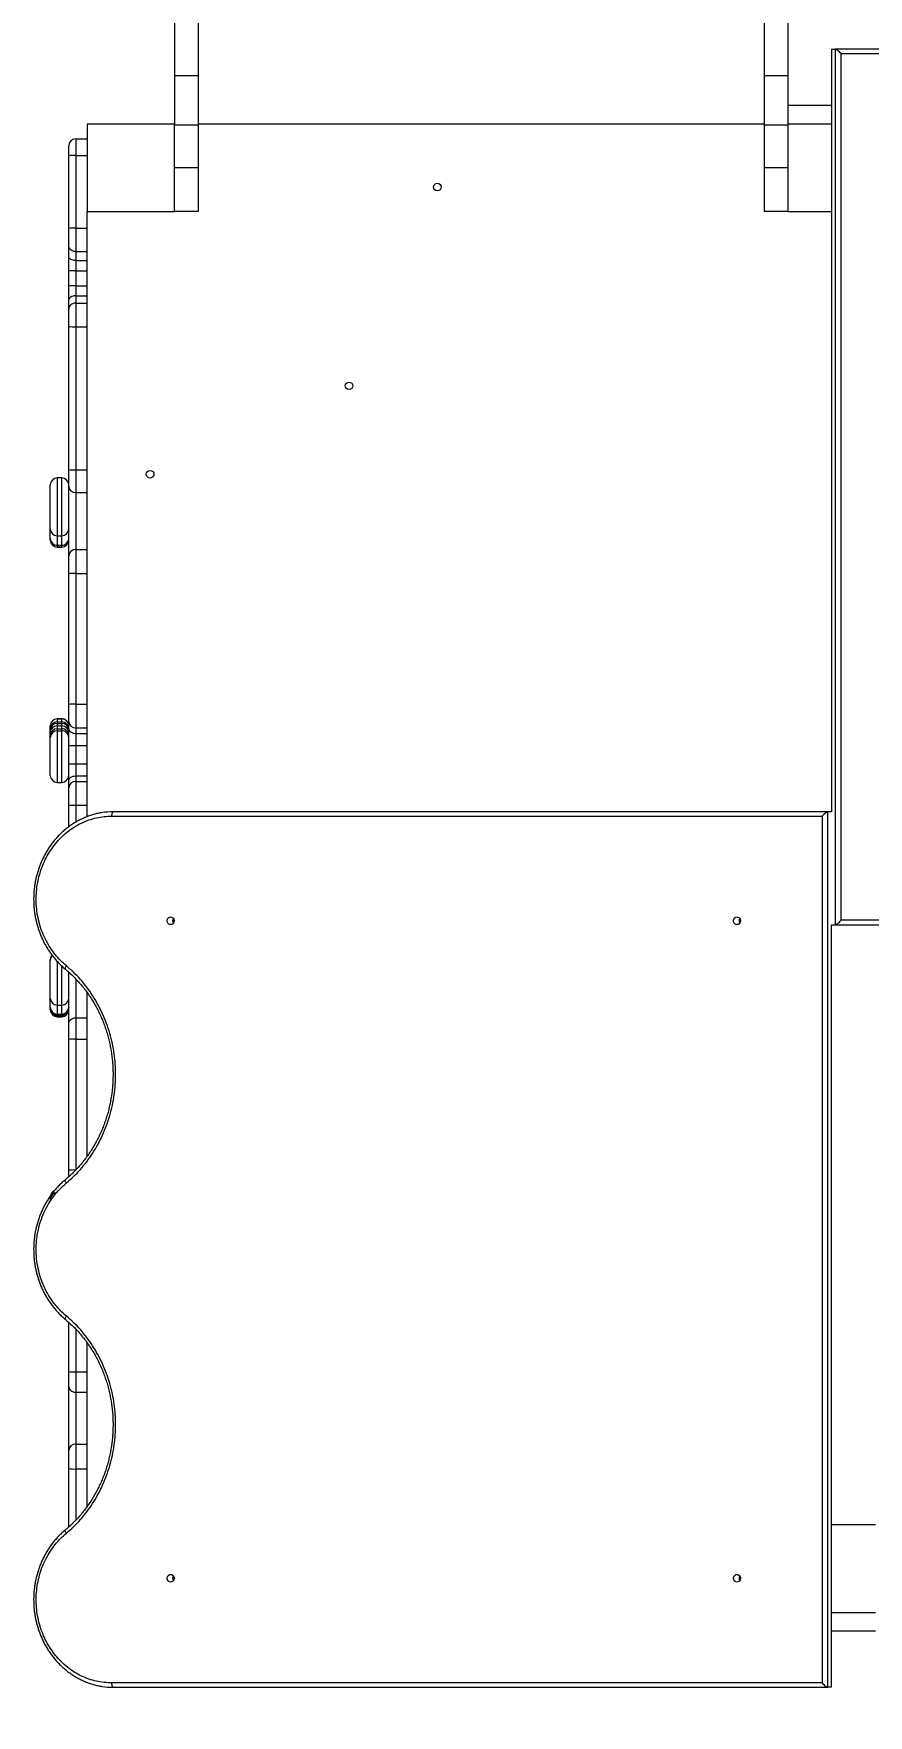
# Model space of a CAD drawing. Header units: millimetres. Extents: x -6562 to 7161, y -6069 to 5384.
# Drawn here: x -2613 to -1660, y -777 to 1144 of the extents above; entities that cross this region are included whole.
import ezdxf

# ---------------------------------------------------------------- set-up
doc = ezdxf.new("R2010")
doc.units = ezdxf.units.MM
for name, color, linetype in [('DIKOM_ОБЪЕКТ', 7, 'Continuous'), ('DIKOM_РАЗМЕР_ЗОНА', 7, 'Continuous'), ('DIKOM_РАЗМЕР_ОБЪЕКТА', 7, 'Continuous')]:
    doc.layers.add(name, color=color, linetype=linetype)
doc.styles.add('style1', font='arial.ttf', dxfattribs={"width": 0.8})
doc.dimstyles.new('1-50', dxfattribs={"dimtxt": 300, "dimasz": 200, "dimexe": 100, "dimexo": 0, "dimgap": 100, "dimtad": 1, "dimtxsty": 'style1', "dimcen": 200, "dimclrd": 7, "dimclre": 7, "dimclrt": 7, "dimadec": 1, "dimazin": 2, "dimtfac": 1, "dimtmove": 0, "dimatfit": 2, "dimfxl": 0, "dimlwd": 25, "dimlwe": 18, "dimarcsym": 0})

# ---------------------------------------------------------------- blocks, each defined once
blk = doc.blocks.new('*D9')
at = {"layer": 'Defpoints', "color": 0, "transparency": 16777216}
for p in [(-2276.8, 2530.5), (6418.8, 2530.5), (1009.4, -4069.5)]:
    blk.add_point(p, dxfattribs=at)
at = {"layer": 'DIKOM_РАЗМЕР_ОБЪЕКТА', "color": 7, "lineweight": 18, "transparency": 16777216}
for p, q in [((-2276.8, 2530.5), (6518.8, 2530.5)), ((1009.4, -4069.5), (6518.8, -4069.5))]:
    blk.add_line(p, q, dxfattribs=at)
at = {"layer": 'DIKOM_РАЗМЕР_ОБЪЕКТА', "color": 7, "lineweight": 25, "transparency": 16777216}
blk.add_line((6418.8, -3869.5), (6418.8, 2330.5), dxfattribs=at)
at = {"layer": 'DIKOM_РАЗМЕР_ОБЪЕКТА', "color": 7, "transparency": 16777216}
for points in [[(6385.4, 2330.5), (6452.1, 2330.5), (6418.8, 2530.5)], [(6385.4, -3869.5), (6452.1, -3869.5), (6418.8, -4069.5)]]:
    blk.add_solid(points, dxfattribs=at)
at = {"layer": 'DIKOM_РАЗМЕР_ОБЪЕКТА', "color": 7, "transparency": 16777216, "insert": (6165.6, -1011), "char_height": 300, "attachment_point": 5, "rotation": 90, "style": 'style1'}
blk.add_mtext('6600', dxfattribs=at)
blk = doc.blocks.new('*D12')
at = {"layer": 'Defpoints', "color": 0, "transparency": 16777216}
for p in [(-2088.2, 4030.5), (7061.3, 4030.5), (1371.9, -6069.5)]:
    blk.add_point(p, dxfattribs=at)
at = {"layer": 'DIKOM_РАЗМЕР_ЗОНА', "color": 7, "lineweight": 18, "transparency": 16777216}
for p, q in [((-2088.2, 4030.5), (7161.3, 4030.5)), ((1371.9, -6069.5), (7161.3, -6069.5))]:
    blk.add_line(p, q, dxfattribs=at)
at = {"layer": 'DIKOM_РАЗМЕР_ЗОНА', "color": 7, "lineweight": 25, "transparency": 16777216}
blk.add_line((7061.3, -5869.5), (7061.3, 3830.5), dxfattribs=at)
at = {"layer": 'DIKOM_РАЗМЕР_ЗОНА', "color": 7, "transparency": 16777216}
for points in [[(7027.9, 3830.5), (7094.6, 3830.5), (7061.3, 4030.5)], [(7027.9, -5869.5), (7094.6, -5869.5), (7061.3, -6069.5)]]:
    blk.add_solid(points, dxfattribs=at)
at = {"layer": 'DIKOM_РАЗМЕР_ЗОНА', "color": 7, "transparency": 16777216, "insert": (6808.1, -1011), "char_height": 300, "attachment_point": 5, "rotation": 90, "style": 'style1'}
blk.add_mtext('10100', dxfattribs=at)

msp = doc.modelspace()

# ---------------------------------------------------------------- linework, layer by layer
at = {"layer": 'DIKOM_ОБЪЕКТ', "color": 7, "linetype": 'Continuous', "lineweight": 15}
for p, q in [((-2425.147, 1596.747), (-2425.147, 1095.379)), ((-1779.147, 1596.747), (-1779.147, 1095.379)), ((-2452.147, 1540.516), (-2452.147, 1095.379)), ((-1752.147, 1540.516), (-1752.147, 1095.379)), ((-1702.149, 1126.016), (-1702.149, 255.016)), ((-1702.149, 1126.016), (-1697.923, 1126.016)), ((-882.246, 1126.016), (-1697.923, 1126.016)), ((-1697.923, 1126.016), (-1697.923, 126.016)), ((-1691.278, 1121.016), (-880.133, 1121.016)), ((-1691.278, 131.016), (-1691.278, 1121.016)), ((-2425.147, 1095.379), (-2452.147, 1095.379)), ((-2452.147, 1095.379), (-2452.147, 1040.516)), ((-2425.147, 1095.379), (-2425.147, 1039.148)), ((-1752.147, 1095.379), (-1779.147, 1095.379)), ((-1779.147, 1095.379), (-1779.147, 1039.148)), ((-1752.147, 1095.379), (-1752.147, 1061.516)), ((-1702.149, 1061.516), (-1752.149, 1061.516)), ((-1752.149, 1061.516), (-1752.149, 1040.516)), ((-1702.149, 1061.516), (-1702.149, 1040.516)), ((-2552.147, 1040.516), (-2552.147, 940.516)), ((-2452.147, 1040.516), (-2552.147, 1040.516)), ((-2452.147, 940.516), (-2452.147, 1040.516)), ((-2425.147, 1039.148), (-2452.147, 1039.148)), ((-1779.147, 1040.516), (-2425.147, 1040.516)), ((-2425.147, 1039.148), (-2425.147, 990.516)), ((-1752.147, 1039.148), (-1779.147, 1039.148)), ((-1779.147, 1039.148), (-1779.147, 990.516)), ((-1702.149, 1040.516), (-1752.149, 1040.516)), ((-1752.147, 1040.516), (-1752.147, 940.516)), ((-2565.147, 1023.516), (-2565.147, 1004.667)), ((-2565.147, 1023.516), (-2552.147, 1023.516)), ((-2573.147, 1004.206), (-2573.147, 1015.516)), ((-2573.147, 921.23), (-2573.147, 1004.206)), ((-2565.147, 1004.667), (-2565.147, 921.69)), ((-2565.147, 1004.667), (-2552.147, 1004.667)), ((-2425.147, 990.516), (-2452.147, 990.516)), ((-2425.147, 990.516), (-2425.147, 940.516)), ((-1752.147, 990.516), (-1779.147, 990.516)), ((-1779.147, 990.516), (-1779.147, 940.516)), ((-2552.147, 921.69), (-2552.147, 940.516)), ((-2552.147, 940.516), (-2452.147, 940.516)), ((-2425.147, 940.516), (-2452.147, 940.516)), ((-1752.147, 940.516), (-1779.147, 940.516)), ((-1752.147, 940.516), (-1702.149, 940.516)), ((-2573.147, 901.533), (-2573.147, 921.23)), ((-2565.147, 921.69), (-2565.147, 894.831)), ((-2565.147, 921.69), (-2552.147, 921.69)), ((-2552.147, 894.831), (-2552.147, 921.69)), ((-2573.147, 888.978), (-2573.147, 901.533)), ((-2573.147, 872.636), (-2573.147, 888.978)), ((-2565.147, 894.831), (-2552.147, 894.831)), ((-2565.147, 894.831), (-2565.147, 884.612)), ((-2565.147, 884.612), (-2552.147, 884.612)), ((-2565.147, 884.612), (-2565.147, 872.939)), ((-2552.147, 884.612), (-2552.147, 894.831)), ((-2552.147, 872.939), (-2552.147, 884.612)), ((-2573.147, 855.334), (-2573.147, 872.636)), ((-2565.147, 872.939), (-2552.147, 872.939)), ((-2565.147, 872.939), (-2565.147, 855.637)), ((-2552.147, 855.637), (-2552.147, 872.939)), ((-2573.147, 839.381), (-2573.147, 855.334)), ((-2565.147, 855.637), (-2565.147, 844.242)), ((-2565.147, 855.637), (-2552.147, 855.637)), ((-2552.147, 844.242), (-2552.147, 855.637)), ((-2573.147, 829.117), (-2573.147, 839.381)), ((-2573.147, 809.438), (-2573.147, 829.117)), ((-2565.147, 844.242), (-2565.147, 835.888)), ((-2565.147, 844.242), (-2552.147, 844.242)), ((-2565.147, 835.888), (-2565.147, 809.053)), ((-2565.147, 835.888), (-2552.147, 835.888)), ((-2552.147, 835.888), (-2552.147, 844.242)), ((-2552.147, 809.053), (-2552.147, 835.888)), ((-2573.147, 645.895), (-2573.147, 809.438)), ((-2565.147, 809.053), (-2552.147, 809.053)), ((-2565.147, 809.053), (-2565.147, 645.509)), ((-2552.147, 645.509), (-2552.147, 809.053)), ((-2581.147, 636.25), (-2586.147, 636.25)), ((-2586.147, 636.25), (-2586.147, 570.295)), ((-2581.147, 570.295), (-2581.147, 636.25)), ((-2573.147, 626.832), (-2573.147, 645.895)), ((-2565.147, 645.509), (-2552.147, 645.509)), ((-2565.147, 645.509), (-2565.147, 619.515)), ((-2552.147, 619.515), (-2552.147, 645.509)), ((-2594.147, 578.284), (-2594.147, 628.25)), ((-2573.147, 546.997), (-2573.147, 626.832)), ((-2565.147, 619.515), (-2552.147, 619.515)), ((-2565.147, 619.515), (-2565.147, 554.533)), ((-2552.147, 554.533), (-2552.147, 619.515)), ((-2594.147, 567.315), (-2594.147, 578.284)), ((-2594.147, 567.284), (-2594.147, 567.315)), ((-2594.147, 565.387), (-2594.147, 567.284)), ((-2594.147, 565.357), (-2594.147, 565.387)), ((-2586.147, 570.295), (-2581.147, 570.295)), ((-2586.147, 570.295), (-2586.147, 559.325)), ((-2586.147, 559.325), (-2581.147, 559.325)), ((-2586.147, 559.325), (-2586.147, 559.284)), ((-2586.147, 559.284), (-2581.147, 559.284)), ((-2586.147, 559.284), (-2586.147, 557.398)), ((-2586.147, 557.398), (-2581.147, 557.398)), ((-2586.147, 557.398), (-2586.147, 557.357)), ((-2586.147, 557.357), (-2581.147, 557.357)), ((-2581.147, 559.325), (-2581.147, 570.295)), ((-2581.147, 559.284), (-2581.147, 559.325)), ((-2581.147, 557.398), (-2581.147, 559.284)), ((-2581.147, 557.357), (-2581.147, 557.398)), ((-2573.147, 526.862), (-2573.147, 546.997)), ((-2565.147, 554.533), (-2565.147, 527.077)), ((-2565.147, 554.533), (-2552.147, 554.533)), ((-2552.147, 527.077), (-2552.147, 554.533)), ((-2573.147, 377.672), (-2573.147, 526.862)), ((-2565.147, 527.077), (-2565.147, 377.887)), ((-2565.147, 527.077), (-2552.147, 527.077)), ((-2552.147, 377.887), (-2552.147, 527.077)), ((-2573.147, 357.843), (-2573.147, 377.672)), ((-2565.147, 377.887), (-2565.147, 350.847)), ((-2565.147, 377.887), (-2552.147, 377.887)), ((-2552.147, 350.847), (-2552.147, 377.887)), ((-2594.147, 353.201), (-2594.147, 353.205)), ((-2594.147, 349.543), (-2594.147, 353.201)), ((-2594.147, 348.409), (-2594.147, 349.543)), ((-2594.147, 345.519), (-2594.147, 348.409)), ((-2581.147, 361.205), (-2586.147, 361.205)), ((-2586.147, 361.205), (-2586.147, 361.2)), ((-2586.147, 361.2), (-2586.147, 357.542)), ((-2586.147, 361.2), (-2581.147, 361.2)), ((-2586.147, 357.542), (-2581.147, 357.542)), ((-2586.147, 357.542), (-2586.147, 355.995)), ((-2586.147, 355.995), (-2586.147, 353.105)), ((-2586.147, 355.995), (-2581.147, 355.995)), ((-2586.147, 353.105), (-2581.147, 353.105)), ((-2586.147, 353.105), (-2586.147, 349.908)), ((-2586.147, 349.908), (-2586.147, 347.569)), ((-2586.147, 349.908), (-2581.147, 349.908)), ((-2586.147, 347.569), (-2581.147, 347.569)), ((-2586.147, 347.569), (-2586.147, 288.573)), ((-2581.147, 361.2), (-2581.147, 361.205)), ((-2581.147, 357.542), (-2581.147, 361.2)), ((-2581.147, 355.995), (-2581.147, 357.542)), ((-2581.147, 353.105), (-2581.147, 355.995)), ((-2581.147, 349.908), (-2581.147, 353.105)), ((-2581.147, 347.569), (-2581.147, 349.908)), ((-2581.147, 288.573), (-2581.147, 347.569)), ((-2573.147, 350.061), (-2573.147, 357.843)), ((-2573.147, 330.642), (-2573.147, 350.061)), ((-2565.147, 350.847), (-2552.147, 350.847)), ((-2565.147, 350.847), (-2565.147, 344.512)), ((-2552.147, 344.512), (-2552.147, 350.847)), ((-2594.147, 341.91), (-2594.147, 345.519)), ((-2594.147, 339.57), (-2594.147, 341.91)), ((-2594.147, 296.573), (-2594.147, 339.57)), ((-2573.147, 330.642), (-2565.147, 330.642)), ((-2573.147, 309.837), (-2573.147, 330.642)), ((-2565.147, 344.512), (-2552.147, 344.512)), ((-2565.147, 344.512), (-2565.147, 330.642)), ((-2565.147, 330.642), (-2552.147, 330.642)), ((-2565.147, 330.642), (-2565.147, 309.837)), ((-2552.147, 330.642), (-2552.147, 344.512)), ((-2552.147, 309.837), (-2552.147, 330.642)), ((-2573.147, 309.837), (-2565.147, 309.837)), ((-2573.147, 290.418), (-2573.147, 309.837)), ((-2565.147, 309.837), (-2565.147, 295.966)), ((-2565.147, 309.837), (-2552.147, 309.837)), ((-2552.147, 295.966), (-2552.147, 309.837)), ((-2586.147, 288.573), (-2581.147, 288.573)), ((-2573.147, 282.627), (-2573.147, 290.418)), ((-2565.147, 295.966), (-2565.147, 289.625)), ((-2565.147, 295.966), (-2552.147, 295.966)), ((-2565.147, 289.625), (-2565.147, 262.571)), ((-2565.147, 289.625), (-2552.147, 289.625)), ((-2552.147, 289.625), (-2552.147, 295.966)), ((-2552.147, 262.571), (-2552.147, 289.625)), ((-2573.147, 262.788), (-2573.147, 282.627)), ((-2573.147, 237.759), (-2573.147, 262.788)), ((-2565.147, 262.571), (-2552.147, 262.571)), ((-2565.147, 262.571), (-2565.147, 243.08)), ((-2552.147, 249.401), (-2552.147, 262.571)), ((-2524.163, 250.016), (-1713.018, 250.016)), ((-1706.373, 255.016), (-2522.051, 255.016)), ((-1713.018, 250.016), (-1713.018, -739.985)), ((-1706.373, -744.984), (-1706.373, 255.016)), ((-1702.147, 255.016), (-1706.373, 255.016)), ((-1702.149, 126.016), (-1697.923, 126.016)), ((-1702.147, -744.984), (-1702.147, 126.016)), ((-1697.923, 126.016), (-882.246, 126.016)), ((-880.133, 131.016), (-1691.278, 131.016)), ((-2594.147, 85.476), (-2594.147, 86.277)), ((-2594.147, 85.228), (-2594.147, 85.476)), ((-2594.147, 42.241), (-2594.147, 85.228)), ((-2586.147, 84.038), (-2586.147, 34.246)), ((-2581.147, 34.246), (-2581.147, 79.015)), ((-2573.147, 12.899), (-2573.147, 72.013)), ((-2565.147, 64.258), (-2565.147, 19.648)), ((-2594.147, 31.793), (-2594.147, 42.241)), ((-2552.147, 19.648), (-2552.147, 48.617)), ((-2594.147, 31.78), (-2594.147, 31.793)), ((-2594.147, 31.026), (-2594.147, 31.78)), ((-2594.147, 30.144), (-2594.147, 31.026)), ((-2594.147, 28.979), (-2594.147, 30.144)), ((-2594.147, 28.964), (-2594.147, 28.979)), ((-2586.147, 34.246), (-2581.147, 34.246)), ((-2586.147, 34.246), (-2586.147, 23.798)), ((-2586.147, 23.798), (-2581.147, 23.798)), ((-2586.147, 23.798), (-2586.147, 23.78)), ((-2586.147, 23.78), (-2581.147, 23.78)), ((-2586.147, 23.78), (-2586.147, 23.352)), ((-2586.147, 23.352), (-2581.147, 23.352)), ((-2586.147, 23.352), (-2586.147, 22.148)), ((-2586.147, 22.148), (-2581.147, 22.148)), ((-2586.147, 22.148), (-2586.147, 20.984)), ((-2586.147, 20.984), (-2581.147, 20.984)), ((-2586.147, 20.984), (-2586.147, 20.964)), ((-2586.147, 20.964), (-2581.147, 20.964)), ((-2581.147, 23.798), (-2581.147, 34.246)), ((-2581.147, 23.78), (-2581.147, 23.798)), ((-2581.147, 23.352), (-2581.147, 23.78)), ((-2581.147, 22.148), (-2581.147, 23.352)), ((-2581.147, 20.984), (-2581.147, 22.148)), ((-2581.147, 20.964), (-2581.147, 20.984)), ((-2565.147, 19.648), (-2552.147, 19.648)), ((-2565.147, 19.648), (-2565.147, -4.8)), ((-2552.147, -4.8), (-2552.147, 19.648)), ((-2573.147, -5.029), (-2573.147, 12.899)), ((-2573.147, -154.408), (-2573.147, -5.029)), ((-2565.147, -4.8), (-2565.147, -154.179)), ((-2565.147, -4.8), (-2552.147, -4.8)), ((-2552.147, -138.542), (-2552.147, -4.8)), ((-2573.147, -161.872), (-2573.147, -154.408)), ((-2594.147, -187.161), (-2594.147, -186.278)), ((-2573.147, -384.295), (-2573.147, -328.068)), ((-2565.147, -335.796), (-2565.147, -384.696)), ((-2552.147, -384.696), (-2552.147, -351.38)), ((-2573.147, -401.298), (-2573.147, -384.295)), ((-2573.147, -474.159), (-2573.147, -401.298)), ((-2565.147, -384.696), (-2552.147, -384.696)), ((-2565.147, -384.696), (-2565.147, -407.882)), ((-2552.147, -407.882), (-2552.147, -384.696)), ((-2565.147, -407.882), (-2552.147, -407.882)), ((-2565.147, -407.882), (-2565.147, -467.187)), ((-2552.147, -467.187), (-2552.147, -407.882)), ((-2573.147, -495.022), (-2573.147, -474.159)), ((-2565.147, -467.187), (-2552.147, -467.187)), ((-2565.147, -467.187), (-2565.147, -495.637)), ((-2552.147, -495.637), (-2552.147, -467.187)), ((-2573.147, -561.868), (-2573.147, -495.022)), ((-2565.147, -495.637), (-2552.147, -495.637)), ((-2565.147, -495.637), (-2565.147, -554.168)), ((-2552.147, -538.542), (-2552.147, -495.637)), ((-1652.147, -559.484), (-1702.147, -559.484)), ((-1702.147, -659.484), (-1652.149, -659.484)), ((-1702.147, -680.485), (-1652.149, -680.485)), ((-1713.018, -739.985), (-2524.163, -739.985)), ((-2522.051, -744.984), (-1706.373, -744.984)), ((-1702.147, -744.984), (-1706.373, -744.984))]:
    msp.add_line(p, q, dxfattribs=at)
at = {"layer": 'DIKOM_ОБЪЕКТ', "color": 7, "linetype": 'Continuous', "lineweight": 15, "flags": 128}
for points in [[(-2565.147, 894.831), (-2566.708, 894.96), (-2568.208, 895.341), (-2569.592, 895.96), (-2570.804, 896.794), (-2571.799, 897.81), (-2572.538, 898.968), (-2572.993, 900.225), (-2573.147, 901.533)], [(-2565.147, 884.612), (-2566.708, 884.696), (-2568.208, 884.944), (-2569.592, 885.347), (-2570.804, 885.89), (-2571.799, 886.552), (-2572.538, 887.307), (-2572.993, 888.126), (-2573.147, 888.978)], [(-2565.147, 844.242), (-2566.708, 844.149), (-2568.208, 843.872), (-2569.592, 843.423), (-2570.804, 842.818), (-2571.799, 842.082), (-2572.538, 841.241), (-2572.993, 840.329), (-2573.147, 839.381)], [(-2565.147, 835.888), (-2566.708, 835.757), (-2568.208, 835.372), (-2569.592, 834.746), (-2570.804, 833.904), (-2571.799, 832.878), (-2572.538, 831.708), (-2572.993, 830.438), (-2573.147, 829.117)], [(-2573.147, 350.061), (-2572.993, 348.978), (-2572.538, 347.937), (-2571.799, 346.978), (-2570.804, 346.137), (-2569.592, 345.447), (-2568.208, 344.935), (-2566.708, 344.619), (-2565.147, 344.512)], [(-2573.147, 290.418), (-2572.993, 291.5), (-2572.538, 292.541), (-2571.799, 293.5), (-2570.804, 294.341), (-2569.592, 295.031), (-2568.208, 295.544), (-2566.708, 295.859), (-2565.147, 295.966)], [(-2522.051, 255.016), (-2522.463, 254.92), (-2522.859, 254.635), (-2523.224, 254.173), (-2523.544, 253.551), (-2523.807, 252.793), (-2524.003, 251.929), (-2524.123, 250.991), (-2524.163, 250.016)], [(-2456.802, 126.116), (-2457.925, 126.294), (-2458.958, 126.814), (-2459.816, 127.634), (-2460.429, 128.688), (-2460.749, 129.889), (-2460.749, 131.142), (-2460.429, 132.343), (-2459.816, 133.397), (-2458.958, 134.217), (-2457.925, 134.737), (-2456.802, 134.916), (-2455.678, 134.737), (-2454.646, 134.217), (-2453.788, 133.397), (-2453.174, 132.343), (-2452.855, 131.142), (-2452.855, 129.889), (-2453.174, 128.688), (-2453.788, 127.634), (-2454.646, 126.814), (-2455.678, 126.294), (-2456.802, 126.116)], [(-1810.152, 126.116), (-1811.276, 126.294), (-1812.308, 126.814), (-1813.166, 127.634), (-1813.779, 128.688), (-1814.099, 129.889), (-1814.099, 131.142), (-1813.779, 132.343), (-1813.166, 133.397), (-1812.308, 134.217), (-1811.276, 134.737), (-1810.152, 134.916), (-1809.028, 134.737), (-1807.996, 134.217), (-1807.138, 133.397), (-1806.524, 132.343), (-1806.205, 131.142), (-1806.205, 129.889), (-1806.524, 128.688), (-1807.138, 127.634), (-1807.996, 126.814), (-1809.028, 126.294), (-1810.152, 126.116)], [(-2575.823, 79.016), (-2576.313, 78.235), (-2576.703, 77.485), (-2576.977, 76.793), (-2577.127, 76.187), (-2577.145, 75.69), (-2577.031, 75.32), (-2576.896, 75.162)], [(-2573.147, 12.899), (-2572.993, 14.216), (-2572.538, 15.482), (-2571.799, 16.648), (-2570.804, 17.671), (-2569.592, 18.51), (-2568.208, 19.134), (-2566.708, 19.518), (-2565.147, 19.648)], [(-2575.823, -168.984), (-2576.313, -168.204), (-2576.703, -167.454), (-2576.977, -166.762), (-2577.127, -166.156), (-2577.145, -165.658), (-2577.031, -165.289), (-2576.897, -165.132)], [(-2575.823, -320.984), (-2576.313, -321.765), (-2576.703, -322.515), (-2576.977, -323.207), (-2577.127, -323.813), (-2577.145, -324.31), (-2577.031, -324.68), (-2576.896, -324.838)], [(-2573.147, -401.298), (-2572.993, -402.583), (-2572.538, -403.818), (-2571.799, -404.956), (-2570.804, -405.954), (-2569.592, -406.772), (-2568.208, -407.381), (-2566.708, -407.755), (-2565.147, -407.882)], [(-2575.823, -568.985), (-2576.313, -568.204), (-2576.703, -567.454), (-2576.977, -566.762), (-2577.127, -566.156), (-2577.145, -565.659), (-2577.031, -565.289), (-2576.897, -565.131)], [(-2456.802, -624.884), (-2457.925, -624.706), (-2458.958, -624.186), (-2459.816, -623.366), (-2460.429, -622.312), (-2460.749, -621.111), (-2460.749, -619.858), (-2460.429, -618.657), (-2459.816, -617.603), (-2458.958, -616.783), (-2457.925, -616.263), (-2456.802, -616.084), (-2455.678, -616.263), (-2454.646, -616.783), (-2453.788, -617.603), (-2453.174, -618.657), (-2452.855, -619.858), (-2452.855, -621.111), (-2453.174, -622.312), (-2453.788, -623.366), (-2454.646, -624.186), (-2455.678, -624.706), (-2456.802, -624.884)], [(-1810.152, -624.884), (-1811.276, -624.706), (-1812.308, -624.186), (-1813.166, -623.366), (-1813.779, -622.312), (-1814.099, -621.111), (-1814.099, -619.858), (-1813.779, -618.657), (-1813.166, -617.603), (-1812.308, -616.783), (-1811.276, -616.263), (-1810.152, -616.084), (-1809.028, -616.263), (-1807.996, -616.783), (-1807.138, -617.603), (-1806.524, -618.657), (-1806.205, -619.858), (-1806.205, -621.111), (-1806.524, -622.312), (-1807.138, -623.366), (-1807.996, -624.186), (-1809.028, -624.706), (-1810.152, -624.884)], [(-2524.163, -739.985), (-2524.123, -740.96), (-2524.003, -741.898), (-2523.807, -742.762), (-2523.544, -743.52), (-2523.224, -744.142), (-2522.859, -744.604), (-2522.463, -744.888), (-2522.051, -744.984)]]:
    msp.add_lwpolyline(points, dxfattribs=at)
at = {"layer": 'DIKOM_ОБЪЕКТ', "color": 7, "linetype": 'Continuous', "lineweight": 15}
for centre, radius in [((-2152.147, 968.516), 4.4), ((-2253.059, 741.503), 4.316), ((-2480.147, 640.516), 4.4)]:
    msp.add_circle(centre, radius, dxfattribs=at)
for centre, radius, start, end in [((-2565.147, 1015.516), 8, 90, 180), ((-2567.14, 969.584), 35.14, 86.747949, 99.841971), ((-2567.141, 886.604), 35.144, 86.748246, 99.840823), ((-2567.143, 819.878), 53.098, 87.845915, 96.492652), ((-2567.145, 802.622), 53.053, 87.842226, 96.496341), ((-2567.142, 850.883), 41.877, 261.756183, 272.730918), ((-2586.147, 628.25), 8, 90, 180), ((-2581.147, 628.25), 8, 0, 90), ((-2567.142, 687.339), 41.877, 261.756183, 272.730918), ((-2565.474, 627.189), 7.681, 182.66681, 272.439236), ((-2586.152, 578.29), 7.995, 180.041769, 270.039393), ((-2581.141, 578.289), 7.994, 269.957175, 359.961663), ((-2586.152, 567.321), 7.995, 180.043469, 270.037693), ((-2586.147, 567.284), 8, 180, 270), ((-2586.152, 565.392), 7.995, 180.041769, 270.039393), ((-2586.147, 565.357), 8, 180, 270), ((-2581.142, 567.32), 7.995, 269.958875, 359.959962), ((-2581.147, 567.284), 8, 270, 0), ((-2581.141, 565.392), 7.994, 269.957175, 359.961663), ((-2581.147, 565.357), 8, 270, 0), ((-2565.372, 546.757), 7.779, 88.342289, 178.237466), ((-2567.146, 452.363), 74.741, 88.467552, 94.605336), ((-2567.146, 303.172), 74.741, 88.467552, 94.605336), ((-2586.147, 353.205), 8, 90, 180), ((-2586.148, 353.2), 8, 89.996016, 179.992031), ((-2586.148, 349.542), 8, 89.99553, 179.992517), ((-2586.348, 348.196), 7.802, 88.521856, 178.435086), ((-2586.348, 345.306), 7.802, 88.521856, 178.435086), ((-2586.148, 341.909), 8, 89.996016, 179.992031), ((-2586.148, 339.569), 8, 89.99553, 179.992517), ((-2581.147, 353.205), 8, 0, 90), ((-2581.146, 353.2), 7.999, 0.004538, 90.007416), ((-2581.146, 349.543), 7.999, 0.004052, 90.007901), ((-2580.946, 348.196), 7.802, 1.561454, 91.481605), ((-2580.946, 345.306), 7.802, 1.561454, 91.481605), ((-2581.146, 341.909), 7.999, 0.004538, 90.007416), ((-2581.146, 339.57), 7.999, 0.004052, 90.007901), ((-2565.618, 358.381), 7.549, 184.086517, 273.573071), ((-2586.147, 296.573), 8, 180, 270), ((-2581.147, 296.573), 8, 270, 0), ((-2565.617, 282.09), 7.549, 86.432475, 175.920513), ((-2567.147, 336.512), 73.969, 265.347204, 271.549194), ((-2522.04, 172.647), 82.368, 90.007567, 99.452129), ((-2449.712, 130.516), 4.743, 145.738614, 214.261386), ((-2449.625, 130.516), 4.747, 146.662367, 213.337633), ((-2448.267, 130.516), 4.832, 166.036035, 193.963965), ((-1803.062, 130.516), 4.743, 145.738614, 214.261386), ((-1801.7, 130.516), 4.833, 164.127234, 195.872766), ((-2586.147, 86.277), 8, 140.532343, 180), ((-2586.578, 85.45), 7.569, 134.848824, 179.803058), ((-2586.147, 85.228), 8, 135.86056, 180), ((-2586.149, 42.244), 7.998, 180.020269, 270.017308), ((-2581.144, 42.243), 7.997, 269.979261, 359.983162), ((-2586.149, 31.796), 7.998, 180.021969, 270.015608), ((-2586.147, 31.78), 8, 180, 270), ((-2586.307, 31.193), 7.843, 181.218401, 271.165674), ((-2586.149, 30.147), 7.998, 180.021613, 270.015964), ((-2586.149, 28.982), 7.998, 180.021969, 270.015608), ((-2586.147, 28.964), 8, 180, 270), ((-2581.145, 31.795), 7.998, 269.980961, 359.981463), ((-2581.147, 31.78), 8, 270, 0), ((-2580.987, 31.193), 7.842, 268.830871, 358.785054), ((-2581.145, 30.146), 7.998, 269.980605, 359.981818), ((-2581.145, 28.981), 7.998, 269.980961, 359.981463), ((-2581.147, 28.964), 8, 270, 0), ((-2567.145, -74.882), 70.11, 88.36684, 94.910798), ((-2567.146, -224.249), 70.099, 88.36632, 94.911319), ((-2586.147, -187.914), 8, 90, 180), ((-2586.147, -185.098), 8, 115.78857, 168.385485), ((-2586.151, -185.116), 7.996, 117.889079, 167.318537), ((-2567.142, -344.475), 40.27, 261.424335, 272.839613), ((-2565.628, -474.711), 7.539, 86.342485, 175.799271), ((-2567.135, -469.167), 26.545, 256.91059, 274.295656), ((-2449.713, -620.484), 4.742, 145.73706, 214.26294), ((-2448.35, -620.484), 4.833, 164.127234, 195.872766), ((-1803.063, -620.484), 4.742, 145.73706, 214.26294), ((-1801.7, -620.484), 4.833, 164.127234, 195.872766), ((-2522.04, -662.617), 82.368, 260.711308, 269.992917)]:
    msp.add_arc(centre, radius, start, end, dxfattribs=at)
for centre, major_axis, ratio, start_param, end_param in [((-1693.391, 1121.016), (4.881, -4.881), 0.22169494, 1.3526299, 2.92342623), ((-1710.905, 250.016), (4.881, 4.881), 0.22169466, 0.21816616, 1.78896248), ((-1693.391, 131.016), (4.881, 4.881), 0.22169494, 3.35975908, 4.93055541), ((-1710.905, -739.984), (-4.881, 4.881), 0.22169466, 1.35263017, 2.9234265)]:
    msp.add_ellipse(centre, major_axis=major_axis, ratio=ratio, start_param=start_param, end_param=end_param, dxfattribs=at)
for points, knots in [([(-2535.707, 253.854), (-2536.168, 253.787), (-2538.345, 253.469), (-2542.199, 252.58), (-2547.254, 251.175), (-2552.247, 249.422), (-2557.165, 247.353), (-2561.988, 244.96), (-2566.702, 242.251), (-2571.287, 239.226), (-2575.572, 236.009), (-2579.551, 232.647), (-2583.226, 229.186), (-2586.727, 225.516), (-2590.043, 221.65), (-2593.166, 217.599), (-2596.086, 213.374), (-2598.796, 208.991), (-2601.286, 204.463), (-2603.552, 199.806), (-2605.585, 195.036), (-2607.38, 190.174), (-2608.932, 185.245), (-2610.236, 180.286), (-2611.283, 175.365), (-2612.072, 170.597), (-2612.58, 166.413), (-2612.896, 162.702), (-2613.104, 159.049), (-2613.134, 156.462), (-2613.15, 155.016)], [0, 0, 0, 0, 0.01076294, 0.05075043, 0.09093046, 0.13131287, 0.17190206, 0.21270752, 0.25373692, 0.29500134, 0.33650979, 0.37390798, 0.41130897, 0.44870495, 0.48608948, 0.52346189, 0.56080873, 0.59812954, 0.63540532, 0.67262314, 0.7097548, 0.74675868, 0.78356774, 0.82005077, 0.85592885, 0.89048856, 0.9225617, 0.94524247, 0.9693824, 1, 1, 1, 1]), ([(-2575.823, 79.016), (-2578.06, 80.981), (-2582.579, 84.949), (-2588.683, 91.876), (-2594.27, 99.563), (-2599.168, 108.004), (-2603.282, 117.082), (-2606.504, 126.636), (-2608.782, 136.514), (-2610.085, 146.562), (-2610.409, 156.578), (-2609.793, 166.41), (-2608.301, 175.923), (-2605.98, 185.107), (-2602.842, 193.991), (-2598.864, 202.589), (-2594.008, 210.862), (-2588.303, 218.661), (-2581.798, 225.837), (-2574.603, 232.231), (-2566.83, 237.741), (-2558.603, 242.28), (-2550.093, 245.79), (-2541.445, 248.241), (-2532.794, 249.742), (-2527.022, 249.925), (-2524.163, 250.016)], [0, 0, 0, 0, 0.03987194, 0.0805173, 0.12188021, 0.16430225, 0.20702992, 0.24999983, 0.29297174, 0.33569879, 0.37811979, 0.4194844, 0.46012839, 0.49999932, 0.53987312, 0.58051689, 0.62188019, 0.66430261, 0.70702998, 0.75000021, 0.79297216, 0.83569768, 0.87811973, 0.91948477, 0.96012686, 1, 1, 1, 1]), ([(-2613.15, 155.016), (-2613.122, 153.077), (-2613.082, 150.357), (-2612.821, 146.35), (-2612.508, 142.94), (-2611.985, 138.889), (-2611.273, 134.656), (-2610.348, 130.254), (-2609.2, 125.756), (-2607.826, 121.208), (-2606.221, 116.649), (-2604.384, 112.11), (-2602.317, 107.621), (-2600.02, 103.204), (-2597.498, 98.882), (-2594.754, 94.676), (-2591.795, 90.602), (-2588.626, 86.682), (-2585.257, 82.923), (-2581.682, 79.364), (-2578.882, 76.781), (-2577.228, 75.461), (-2576.882, 75.185)], [0, 0, 0, 0, 0.06294272, 0.08830349, 0.13043465, 0.17418596, 0.22113496, 0.27015909, 0.32080892, 0.3727234, 0.42564762, 0.47939734, 0.53382674, 0.58883117, 0.64432562, 0.70024796, 0.75654337, 0.81317607, 0.87011331, 0.92732588, 0.98479904, 1, 1, 1, 1]), ([(-2575.823, -168.984), (-2573.043, -166.578), (-2567.454, -161.739), (-2559.693, -153.578), (-2552.401, -144.736), (-2545.701, -135.197), (-2539.653, -125.044), (-2534.333, -114.374), (-2529.789, -103.276), (-2526.055, -91.846), (-2523.163, -80.208), (-2521.114, -68.466), (-2519.9, -56.719), (-2519.499, -44.984), (-2519.9, -33.249), (-2521.114, -21.502), (-2523.163, -9.76), (-2526.056, 1.877), (-2529.789, 13.307), (-2534.333, 24.405), (-2539.653, 35.076), (-2545.701, 45.228), (-2552.401, 54.767), (-2559.693, 63.61), (-2567.454, 71.77), (-2573.043, 76.609), (-2575.823, 79.016)], [0, 0, 0, 0, 0.04067937, 0.08178923, 0.12329839, 0.16538181, 0.20762656, 0.24999961, 0.29237507, 0.33462015, 0.37670165, 0.4182118, 0.45932099, 0.50000031, 0.54068046, 0.58178965, 0.62329858, 0.66538208, 0.70762638, 0.75000018, 0.79237577, 0.83462037, 0.87670134, 0.91821244, 0.95932063, 1, 1, 1, 1]), ([(-2576.919, 75.134), (-2575.753, 74.169), (-2572.847, 71.764), (-2568.587, 67.762), (-2564.103, 63.207), (-2559.963, 58.604), (-2556.007, 53.811), (-2552.242, 48.835), (-2548.678, 43.685), (-2545.32, 38.374), (-2542.174, 32.91), (-2539.247, 27.307), (-2536.544, 21.575), (-2534.07, 15.728), (-2531.829, 9.78), (-2529.826, 3.747), (-2528.066, -2.351), (-2526.55, -8.488), (-2525.285, -14.622), (-2524.273, -20.67), (-2523.525, -26.454), (-2523.047, -31.477), (-2522.75, -35.943), (-2522.559, -40.273), (-2522.533, -43.334), (-2522.519, -44.984)], [0, 0, 0, 0, 0.03473263, 0.08658583, 0.13325096, 0.17989473, 0.22651047, 0.27310343, 0.31966317, 0.3661919, 0.41268269, 0.45912762, 0.50551837, 0.55184192, 0.59807686, 0.64419104, 0.6901329, 0.73581202, 0.7810563, 0.82549125, 0.86813071, 0.90675127, 0.93413752, 0.96449476, 1, 1, 1, 1]), ([(-2522.519, -44.984), (-2522.547, -47.368), (-2522.586, -50.707), (-2522.847, -55.624), (-2523.157, -59.799), (-2523.676, -64.767), (-2524.382, -69.968), (-2525.3, -75.392), (-2526.439, -80.955), (-2527.804, -86.608), (-2529.402, -92.306), (-2531.232, -98.019), (-2533.297, -103.716), (-2535.597, -109.373), (-2538.128, -114.97), (-2540.891, -120.487), (-2543.881, -125.905), (-2547.094, -131.208), (-2550.527, -136.382), (-2554.174, -141.411), (-2558.029, -146.282), (-2562.087, -150.983), (-2566.339, -155.504), (-2570.79, -159.814), (-2574.321, -163.019), (-2576.417, -164.707), (-2576.914, -165.107)], [0, 0, 0, 0, 0.05128221, 0.07182585, 0.10596844, 0.14140902, 0.17942548, 0.21911957, 0.26012407, 0.30215048, 0.34499494, 0.3885031, 0.43256386, 0.47708718, 0.5220074, 0.56727259, 0.61283987, 0.65867437, 0.70475153, 0.7510483, 0.79754919, 0.84423653, 0.89110329, 0.93813726, 0.98533647, 1, 1, 1, 1]), ([(-2576.882, -165.157), (-2577.769, -165.892), (-2579.944, -167.695), (-2583.222, -170.82), (-2586.727, -174.483), (-2590.043, -178.351), (-2593.166, -182.401), (-2596.086, -186.626), (-2598.796, -191.009), (-2601.286, -195.537), (-2603.552, -200.194), (-2605.585, -204.964), (-2607.38, -209.826), (-2608.932, -214.755), (-2610.236, -219.713), (-2611.283, -224.635), (-2612.072, -229.403), (-2612.58, -233.587), (-2612.896, -237.298), (-2613.104, -240.951), (-2613.134, -243.538), (-2613.15, -244.984)], [0, 0, 0, 0, 0.0395046, 0.09688193, 0.15425245, 0.21160357, 0.26893704, 0.3262313, 0.38348561, 0.44067084, 0.49776716, 0.5547313, 0.61150059, 0.66796861, 0.72393644, 0.7789787, 0.83199845, 0.88120223, 0.91599709, 0.95303046, 1, 1, 1, 1]), ([(-2575.823, -320.984), (-2577.527, -319.509), (-2580.953, -316.544), (-2585.71, -311.542), (-2590.931, -305.208), (-2596.288, -297.267), (-2601.352, -287.568), (-2605.346, -277.279), (-2608.2, -266.617), (-2609.891, -255.81), (-2610.386, -246.178), (-2610.099, -237.792), (-2609.354, -230.592), (-2607.887, -222.183), (-2605.346, -212.69), (-2601.351, -202.402), (-2596.29, -192.697), (-2590.262, -183.797), (-2583.479, -175.763), (-2578.358, -171.229), (-2575.823, -168.984)], [0, 0, 0, 0, 0.04069062, 0.08181033, 0.12332792, 0.18645475, 0.25001935, 0.31358333, 0.37670883, 0.43897657, 0.50000015, 0.5406901, 0.58180961, 0.62332751, 0.68645431, 0.75001828, 0.81358172, 0.87670963, 0.93897619, 1, 1, 1, 1]), ([(-2613.15, -244.984), (-2613.122, -246.923), (-2613.082, -249.643), (-2612.821, -253.65), (-2612.508, -257.06), (-2611.985, -261.111), (-2611.273, -265.344), (-2610.348, -269.746), (-2609.2, -274.244), (-2607.825, -278.792), (-2606.221, -283.352), (-2604.384, -287.89), (-2602.317, -292.379), (-2600.02, -296.796), (-2597.498, -301.118), (-2594.754, -305.324), (-2591.795, -309.397), (-2588.626, -313.318), (-2585.257, -317.077), (-2581.682, -320.636), (-2578.883, -323.219), (-2577.228, -324.539), (-2576.882, -324.815)], [0, 0, 0, 0, 0.06294271, 0.08830475, 0.13043334, 0.17418719, 0.22113618, 0.2701603, 0.32081011, 0.37272336, 0.42564878, 0.47939848, 0.53382671, 0.58883113, 0.64432665, 0.70024898, 0.75654236, 0.81317601, 0.87011323, 0.92732666, 0.9847998, 1, 1, 1, 1]), ([(-2576.919, -324.867), (-2575.753, -325.831), (-2572.847, -328.236), (-2568.587, -332.238), (-2564.103, -336.793), (-2559.963, -341.396), (-2556.007, -346.189), (-2552.242, -351.165), (-2548.678, -356.315), (-2545.32, -361.626), (-2542.174, -367.089), (-2539.247, -372.693), (-2536.544, -378.425), (-2534.07, -384.272), (-2531.829, -390.22), (-2529.826, -396.253), (-2528.065, -402.351), (-2526.55, -408.488), (-2525.285, -414.622), (-2524.273, -420.67), (-2523.525, -426.454), (-2523.047, -431.477), (-2522.75, -435.944), (-2522.559, -440.273), (-2522.533, -443.334), (-2522.519, -444.984)], [0, 0, 0, 0, 0.03473262, 0.08658525, 0.13325037, 0.17989352, 0.2265105, 0.27310345, 0.31966181, 0.36619123, 0.41268129, 0.45912621, 0.50551845, 0.55184044, 0.59807694, 0.6441903, 0.69013134, 0.73581126, 0.78105637, 0.82549131, 0.86813075, 0.9067513, 0.93413668, 0.96449392, 1, 1, 1, 1]), ([(-2575.823, -568.985), (-2573.043, -566.578), (-2567.454, -561.739), (-2559.693, -553.578), (-2552.401, -544.735), (-2545.701, -535.197), (-2539.653, -525.044), (-2534.333, -514.374), (-2529.789, -503.276), (-2526.055, -491.846), (-2523.163, -480.208), (-2521.114, -468.466), (-2519.9, -456.719), (-2519.499, -444.984), (-2519.9, -433.25), (-2521.114, -421.503), (-2523.163, -409.76), (-2526.056, -398.123), (-2529.789, -386.693), (-2534.333, -375.595), (-2539.653, -364.924), (-2545.701, -354.772), (-2552.401, -345.233), (-2559.693, -336.39), (-2567.454, -328.23), (-2573.043, -323.391), (-2575.823, -320.984)], [0, 0, 0, 0, 0.04067988, 0.08178973, 0.12329888, 0.16538164, 0.20762638, 0.25000014, 0.29237484, 0.33461991, 0.3767014, 0.41821236, 0.45932154, 0.50000002, 0.54068016, 0.58178934, 0.62329867, 0.66538216, 0.70762684, 0.74999987, 0.79237582, 0.83462006, 0.87670168, 0.91821246, 0.95932064, 1, 1, 1, 1]), ([(-2522.519, -444.984), (-2522.547, -447.368), (-2522.586, -450.707), (-2522.847, -455.624), (-2523.157, -459.799), (-2523.676, -464.767), (-2524.382, -469.968), (-2525.3, -475.392), (-2526.439, -480.955), (-2527.804, -486.608), (-2529.402, -492.306), (-2531.232, -498.019), (-2533.297, -503.716), (-2535.597, -509.373), (-2538.128, -514.97), (-2540.891, -520.487), (-2543.881, -525.905), (-2547.094, -531.208), (-2550.527, -536.382), (-2554.174, -541.411), (-2558.029, -546.282), (-2562.087, -550.983), (-2566.339, -555.503), (-2570.79, -559.814), (-2574.321, -563.019), (-2576.417, -564.707), (-2576.914, -565.107)], [0, 0, 0, 0, 0.05128223, 0.07182588, 0.10596848, 0.14140738, 0.17942555, 0.21911798, 0.26012249, 0.30214892, 0.3449934, 0.38850158, 0.43256236, 0.47708725, 0.52200597, 0.56727267, 0.61283997, 0.65867449, 0.70475167, 0.75104713, 0.79754804, 0.8442354, 0.89110217, 0.93813729, 0.98533546, 1, 1, 1, 1]), ([(-2576.882, -565.157), (-2577.769, -565.892), (-2579.944, -567.695), (-2583.222, -570.82), (-2586.728, -574.482), (-2590.042, -578.351), (-2593.166, -582.401), (-2596.086, -586.626), (-2598.796, -591.009), (-2601.286, -595.537), (-2603.552, -600.195), (-2605.585, -604.964), (-2607.38, -609.826), (-2608.932, -614.755), (-2610.236, -619.714), (-2611.283, -624.635), (-2612.072, -629.402), (-2612.58, -633.587), (-2612.896, -637.298), (-2613.104, -640.951), (-2613.134, -643.538), (-2613.15, -644.984)], [0, 0, 0, 0, 0.03950611, 0.09688333, 0.15425195, 0.21160486, 0.26893625, 0.32623246, 0.38348666, 0.44067178, 0.49776801, 0.55473203, 0.61149883, 0.66796919, 0.72393691, 0.77897907, 0.83199618, 0.88119987, 0.91599467, 0.95302796, 1, 1, 1, 1]), ([(-2524.163, -739.985), (-2527.022, -739.894), (-2532.794, -739.71), (-2541.445, -738.209), (-2550.094, -735.759), (-2558.603, -732.249), (-2566.83, -727.709), (-2574.603, -722.2), (-2581.798, -715.806), (-2588.304, -708.63), (-2594.008, -700.831), (-2598.864, -692.558), (-2602.843, -683.96), (-2605.98, -675.076), (-2608.301, -665.891), (-2609.793, -656.379), (-2610.409, -646.546), (-2610.085, -636.53), (-2608.782, -626.483), (-2606.504, -616.604), (-2603.281, -607.051), (-2599.168, -597.973), (-2594.269, -589.531), (-2588.683, -581.845), (-2582.579, -574.917), (-2578.06, -570.949), (-2575.823, -568.985)], [0, 0, 0, 0, 0.03987317, 0.08051756, 0.12188018, 0.1643024, 0.20703002, 0.24999989, 0.29297251, 0.33569988, 0.37812011, 0.41948534, 0.46012993, 0.50000011, 0.53987298, 0.58051698, 0.62188009, 0.6643026, 0.70703015, 0.7500006, 0.79297304, 0.83569901, 0.87811978, 0.91948501, 0.96012837, 1, 1, 1, 1]), ([(-2613.15, -644.984), (-2613.122, -646.923), (-2613.082, -649.643), (-2612.821, -653.65), (-2612.508, -657.06), (-2611.985, -661.111), (-2611.273, -665.344), (-2610.348, -669.746), (-2609.2, -674.244), (-2607.826, -678.792), (-2606.221, -683.351), (-2604.384, -687.89), (-2602.317, -692.379), (-2600.02, -696.796), (-2597.498, -701.118), (-2594.754, -705.324), (-2591.795, -709.397), (-2588.626, -713.319), (-2585.255, -717.074), (-2581.689, -720.647), (-2577.938, -724.023), (-2574.009, -727.189), (-2569.914, -730.133), (-2565.662, -732.841), (-2561.266, -735.303), (-2556.735, -737.51), (-2552.083, -739.448), (-2547.323, -741.117), (-2542.465, -742.483), (-2538.507, -743.401), (-2536.158, -743.753), (-2535.473, -743.856)], [0, 0, 0, 0, 0.0409532, 0.05745549, 0.08486893, 0.11333655, 0.1438848, 0.17578328, 0.20873955, 0.24251948, 0.27695485, 0.31192812, 0.34734438, 0.38313406, 0.41924186, 0.45562879, 0.49225847, 0.52910823, 0.56615552, 0.60338139, 0.64077739, 0.67833225, 0.7160408, 0.7538946, 0.7918916, 0.83003125, 0.86831504, 0.90674063, 0.94531425, 0.98403522, 1, 1, 1, 1])]:
    msp.add_open_spline(points, degree=3, knots=knots, dxfattribs=at)

# ---------------------------------------------------------------- dimensions: what is measured, and where the dimension line sits
at = {"layer": 'DIKOM_РАЗМЕР_ЗОНА'}
dim = msp.add_linear_dim(base=(7061.257, 4030.513), p1=(1371.853, -6069.487), p2=(-2088.229, 4030.513), angle=270, dimstyle='1-50', dxfattribs=at)
dim.commit()
dim.dimension.update_dxf_attribs({"geometry": '*D12', "text_midpoint": (7061.257, -1010.997), "dimtype": 160})
at = {"layer": 'DIKOM_РАЗМЕР_ОБЪЕКТА'}
dim = msp.add_linear_dim(base=(6418.775, 2530.513), p1=(1009.353, -4069.487), p2=(-2276.848, 2530.513), angle=270, dimstyle='1-50', dxfattribs=at)
dim.commit()
dim.dimension.update_dxf_attribs({"geometry": '*D9', "text_midpoint": (6418.775, -1010.997), "dimtype": 160})

doc.saveas('drawing.dxf')
